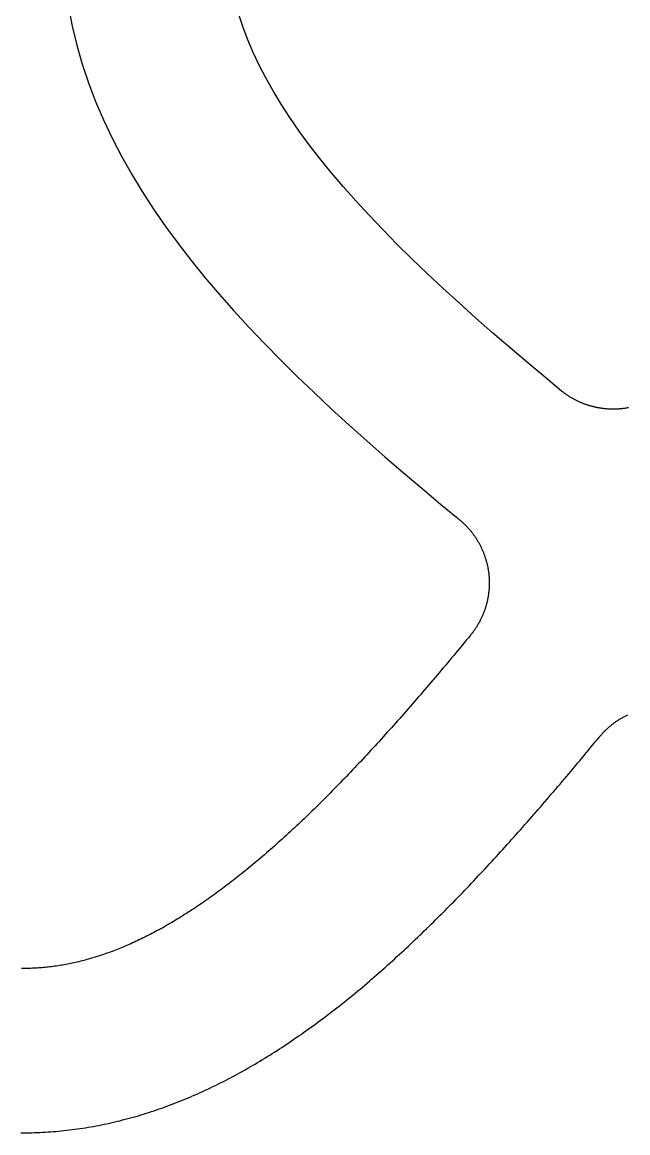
# Model space of a CAD drawing. Header units: millimetres. Extents: x 0 to 12, y 0 to 22.
# Drawn here: x 6 to 7.475, y 11.1 to 13.805 of the extents above; entities that cross this region are included whole.
import ezdxf

# ---------------------------------------------------------------- set-up
doc = ezdxf.new("R2010")
doc.units = ezdxf.units.MM
doc.layers.add('CUT_HOLE', color=3, linetype='Continuous')

msp = doc.modelspace()

# ---------------------------------------------------------------- linework, layer by layer
at = {"layer": 'CUT_HOLE'}
for points in [[(6.113, 13.8423), (6.1218, 13.7954), (6.1329, 13.7489), (6.146, 13.7028), (6.1613, 13.6571), (6.1786, 13.6118), (6.1977, 13.567), (6.2188, 13.5227), (6.2415, 13.4788), (6.266, 13.4354), (6.2922, 13.3924), (6.3199, 13.3498), (6.3491, 13.3077), (6.3797, 13.2659), (6.4117, 13.2244), (6.4451, 13.1833), (6.4797, 13.1425), (6.5155, 13.102), (6.5525, 13.0617), (6.5906, 13.0217), (6.6298, 12.9819), (6.6699, 12.9423), (6.711, 12.9028), (6.7529, 12.8636), (6.7956, 12.8245), (6.8391, 12.7856), (6.8833, 12.7468), (6.9281, 12.7082), (6.9734, 12.6697), (7.0192, 12.6313), (7.0575, 12.5996), (7.0575, 12.5996), (7.0604, 12.5972), (7.0647, 12.5936), (7.0647, 12.5936), (7.066, 12.5925), (7.0674, 12.5914), (7.0687, 12.5902), (7.07, 12.5891), (7.0713, 12.5879), (7.0726, 12.5867), (7.0739, 12.5855), (7.0752, 12.5843), (7.0765, 12.5831), (7.0777, 12.5819), (7.079, 12.5807), (7.0802, 12.5794), (7.0814, 12.5782), (7.0827, 12.5769), (7.0839, 12.5756), (7.085, 12.5743), (7.0862, 12.573), (7.0874, 12.5717), (7.0886, 12.5704), (7.0897, 12.5691), (7.0908, 12.5677), (7.092, 12.5664), (7.0931, 12.565), (7.0942, 12.5636), (7.0952, 12.5622), (7.0963, 12.5609), (7.0974, 12.5595), (7.0984, 12.5581), (7.0995, 12.5566), (7.1005, 12.5552), (7.1015, 12.5538), (7.1025, 12.5523), (7.1035, 12.5509), (7.1045, 12.5494), (7.1054, 12.5479), (7.1064, 12.5465), (7.1073, 12.545), (7.1082, 12.5435), (7.1091, 12.542), (7.11, 12.5405), (7.1109, 12.539), (7.1118, 12.5374), (7.1126, 12.5359), (7.1135, 12.5344), (7.1143, 12.5328), (7.1151, 12.5313), (7.1159, 12.5297), (7.1167, 12.5281), (7.1175, 12.5265), (7.1182, 12.525), (7.119, 12.5234), (7.1197, 12.5218), (7.1204, 12.5202), (7.1211, 12.5186), (7.1218, 12.5169), (7.1225, 12.5153), (7.1232, 12.5137), (7.1238, 12.5121), (7.1245, 12.5104), (7.1251, 12.5088), (7.1257, 12.5071), (7.1263, 12.5055), (7.1268, 12.5038), (7.1274, 12.5022), (7.1279, 12.5005), (7.1285, 12.4988), (7.129, 12.4971), (7.1295, 12.4955), (7.13, 12.4938), (7.1304, 12.4921), (7.1309, 12.4904), (7.1313, 12.4887), (7.1318, 12.487), (7.1322, 12.4853), (7.1326, 12.4836), (7.133, 12.4818), (7.1333, 12.4801), (7.1337, 12.4784), (7.134, 12.4767), (7.1343, 12.475), (7.1346, 12.4732), (7.1349, 12.4715), (7.1352, 12.4698), (7.1355, 12.468), (7.1357, 12.4663), (7.1359, 12.4645), (7.1362, 12.4628), (7.1364, 12.4611), (7.1365, 12.4593), (7.1367, 12.4576), (7.1369, 12.4558), (7.137, 12.4541), (7.1371, 12.4523), (7.1372, 12.4506), (7.1373, 12.4488), (7.1374, 12.4471), (7.1375, 12.4453), (7.1375, 12.4435), (7.1375, 12.4418), (7.1375, 12.44), (7.1375, 12.4383), (7.1375, 12.4365), (7.1375, 12.4348), (7.1375, 12.433), (7.1374, 12.4313), (7.1373, 12.4295), (7.1372, 12.4277), (7.1371, 12.426), (7.137, 12.4242), (7.1368, 12.4225), (7.1367, 12.4207), (7.1365, 12.419), (7.1363, 12.4172), (7.1361, 12.4155), (7.1359, 12.4138), (7.1357, 12.412), (7.1354, 12.4103), (7.1352, 12.4085), (7.1349, 12.4068), (7.1346, 12.4051), (7.1343, 12.4034), (7.134, 12.4016), (7.1336, 12.3999), (7.1333, 12.3982), (7.1329, 12.3965), (7.1325, 12.3948), (7.1321, 12.393), (7.1317, 12.3913), (7.1313, 12.3896), (7.1309, 12.3879), (7.1304, 12.3862), (7.1299, 12.3845), (7.1294, 12.3829), (7.1289, 12.3812), (7.1284, 12.3795), (7.1279, 12.3778), (7.1273, 12.3762), (7.1268, 12.3745), (7.1262, 12.3728), (7.1256, 12.3712), (7.125, 12.3695), (7.1244, 12.3679), (7.1238, 12.3662), (7.1231, 12.3646), (7.1224, 12.363), (7.1218, 12.3614), (7.1211, 12.3598), (7.1204, 12.3581), (7.1197, 12.3565), (7.1189, 12.355), (7.1182, 12.3534), (7.1174, 12.3518), (7.1166, 12.3502), (7.1158, 12.3486), (7.115, 12.3471), (7.1142, 12.3455), (7.1134, 12.344), (7.1126, 12.3424), (7.1117, 12.3409), (7.1108, 12.3394), (7.1099, 12.3379), (7.1091, 12.3363), (7.1081, 12.3348), (7.1072, 12.3333), (7.1063, 12.3319), (7.1053, 12.3304), (7.1044, 12.3289), (7.1034, 12.3275), (7.1024, 12.326), (7.1014, 12.3246), (7.1004, 12.3231), (7.0994, 12.3217), (7.0983, 12.3203), (7.0973, 12.3189), (7.0962, 12.3175), (7.0951, 12.3161), (7.0941, 12.3147), (7.093, 12.3133), (7.0918, 12.312), (7.0867, 12.3058), (7.0816, 12.2996), (7.0765, 12.2934), (7.0714, 12.2873), (7.0663, 12.2812), (7.0612, 12.275), (7.0561, 12.2689), (7.051, 12.2628), (7.0459, 12.2567), (7.0408, 12.2506), (7.0358, 12.2446), (7.0307, 12.2385), (7.0256, 12.2325), (7.0205, 12.2265), (7.0154, 12.2205), (7.0104, 12.2145), (7.0053, 12.2085), (7.0002, 12.2025), (6.9951, 12.1966), (6.9901, 12.1907), (6.985, 12.1847), (6.9799, 12.1788), (6.9749, 12.173), (6.9698, 12.1671), (6.9648, 12.1612), (6.9597, 12.1554), (6.9547, 12.1496), (6.9496, 12.1438), (6.9446, 12.138), (6.9395, 12.1322), (6.9345, 12.1265), (6.9295, 12.1207), (6.9244, 12.115), (6.9194, 12.1093), (6.9144, 12.1037), (6.9094, 12.098), (6.9043, 12.0924), (6.8993, 12.0867), (6.8943, 12.0811), (6.8893, 12.0755), (6.8843, 12.07), (6.8793, 12.0644), (6.8743, 12.0589), (6.8692, 12.0534), (6.8643, 12.0479), (6.8593, 12.0424), (6.8543, 12.037), (6.8493, 12.0316), (6.8443, 12.0262), (6.8393, 12.0208), (6.8343, 12.0154), (6.8293, 12.0101), (6.8244, 12.0047), (6.8194, 11.9994), (6.8144, 11.9942), (6.8095, 11.9889), (6.8045, 11.9837), (6.7995, 11.9784), (6.7946, 11.9732), (6.7896, 11.9681), (6.7847, 11.9629), (6.7797, 11.9578), (6.7748, 11.9527), (6.7699, 11.9476), (6.7649, 11.9426), (6.76, 11.9375), (6.7551, 11.9325), (6.7502, 11.9275), (6.7452, 11.9226), (6.7403, 11.9177), (6.7354, 11.9127), (6.7305, 11.9079), (6.7256, 11.903), (6.7207, 11.8982), (6.7158, 11.8933), (6.7109, 11.8885), (6.706, 11.8838), (6.7012, 11.879), (6.6963, 11.8743), (6.6914, 11.8696), (6.6865, 11.865), (6.6817, 11.8603), (6.6768, 11.8557), (6.672, 11.8512), (6.6671, 11.8466), (6.6623, 11.8421), (6.6574, 11.8376), (6.6526, 11.8331), (6.6477, 11.8286), (6.6429, 11.8242), (6.6381, 11.8198), (6.6333, 11.8154), (6.6285, 11.8111), (6.6237, 11.8068), (6.6189, 11.8025), (6.6141, 11.7982), (6.6093, 11.794), (6.6045, 11.7898), (6.5997, 11.7856), (6.5949, 11.7815), (6.5901, 11.7774), (6.5854, 11.7733), (6.5806, 11.7692), (6.5759, 11.7652), (6.5711, 11.7612), (6.5664, 11.7572), (6.5616, 11.7532), (6.5569, 11.7493), (6.5522, 11.7454), (6.5475, 11.7416), (6.5427, 11.7377), (6.538, 11.7339), (6.5333, 11.7302), (6.5286, 11.7264), (6.5239, 11.7227), (6.5193, 11.719), (6.5146, 11.7154), (6.5099, 11.7118), (6.5052, 11.7082), (6.5006, 11.7046), (6.4959, 11.7011), (6.4913, 11.6976), (6.4867, 11.6941), (6.482, 11.6907), (6.4774, 11.6873), (6.4728, 11.6839), (6.4682, 11.6806), (6.4636, 11.6772), (6.459, 11.674), (6.4544, 11.6707), (6.4498, 11.6675), (6.4452, 11.6643), (6.4407, 11.6611), (6.4361, 11.658), (6.4315, 11.6549), (6.427, 11.6518), (6.4225, 11.6488), (6.4179, 11.6458), (6.4134, 11.6428), (6.4089, 11.6399), (6.4044, 11.637), (6.3999, 11.6341), (6.3954, 11.6313), (6.3909, 11.6284), (6.3864, 11.6257), (6.382, 11.6229), (6.3775, 11.6202), (6.3731, 11.6175), (6.3686, 11.6148), (6.3642, 11.6122), (6.3598, 11.6096), (6.3554, 11.6071), (6.3509, 11.6045), (6.3466, 11.602), (6.3422, 11.5996), (6.3378, 11.5971), (6.3334, 11.5947), (6.329, 11.5924), (6.3247, 11.59), (6.3203, 11.5877), (6.316, 11.5855), (6.3117, 11.5832), (6.3073, 11.581), (6.303, 11.5788), (6.2987, 11.5767), (6.2944, 11.5746), (6.2902, 11.5725), (6.2859, 11.5704), (6.2816, 11.5684), (6.2773, 11.5664), (6.2731, 11.5644), (6.2689, 11.5625), (6.2646, 11.5606), (6.2604, 11.5587), (6.2562, 11.5569), (6.252, 11.5551), (6.2478, 11.5533), (6.2436, 11.5516), (6.2394, 11.5499), (6.2353, 11.5482), (6.2311, 11.5465), (6.2269, 11.5449), (6.2228, 11.5433), (6.2187, 11.5418), (6.2145, 11.5402), (6.2104, 11.5387), (6.2063, 11.5373), (6.2022, 11.5358), (6.1981, 11.5344), (6.1941, 11.533), (6.19, 11.5317), (6.1859, 11.5304), (6.1819, 11.5291), (6.1778, 11.5278), (6.1738, 11.5266), (6.1697, 11.5254), (6.1657, 11.5242), (6.1617, 11.5231), (6.1577, 11.5219), (6.1537, 11.5208), (6.1497, 11.5198), (6.1457, 11.5188), (6.1417, 11.5178), (6.1377, 11.5168), (6.1338, 11.5158), (6.1298, 11.5149), (6.1259, 11.514), (6.1219, 11.5132), (6.118, 11.5123), (6.1141, 11.5115), (6.1101, 11.5108), (6.1062, 11.51), (6.1023, 11.5093), (6.0984, 11.5086), (6.0945, 11.5079), (6.0906, 11.5073), (6.0867, 11.5067), (6.0828, 11.5061), (6.0789, 11.5055), (6.075, 11.505), (6.0712, 11.5045), (6.0673, 11.504), (6.0634, 11.5036), (6.0596, 11.5032), (6.0557, 11.5028), (6.0518, 11.5024), (6.048, 11.5021), (6.0441, 11.5017), (6.0403, 11.5014), (6.0365, 11.5012), (6.0326, 11.5009), (6.0288, 11.5007), (6.0249, 11.5006), (6.0211, 11.5004), (6.0173, 11.5003), (6.0134, 11.5002), (6.0096, 11.5001), (6.0058, 11.5), (6.0019, 11.5), (5.9981, 11.5)], [(7.4767, 12.866), (7.475, 12.8657), (7.4732, 12.8654), (7.4715, 12.8651), (7.4698, 12.8648), (7.468, 12.8645), (7.4663, 12.8643), (7.4645, 12.8641), (7.4628, 12.8638), (7.4611, 12.8636), (7.4593, 12.8635), (7.4576, 12.8633), (7.4558, 12.8631), (7.4541, 12.863), (7.4523, 12.8629), (7.4506, 12.8628), (7.4488, 12.8627), (7.4471, 12.8626), (7.4453, 12.8625), (7.4435, 12.8625), (7.4418, 12.8625), (7.44, 12.8625), (7.4383, 12.8625), (7.4365, 12.8625), (7.4348, 12.8625), (7.433, 12.8625), (7.4313, 12.8626), (7.4295, 12.8627), (7.4277, 12.8628), (7.426, 12.8629), (7.4242, 12.863), (7.4225, 12.8632), (7.4207, 12.8633), (7.419, 12.8635), (7.4172, 12.8637), (7.4155, 12.8639), (7.4138, 12.8641), (7.412, 12.8643), (7.4103, 12.8646), (7.4085, 12.8648), (7.4068, 12.8651), (7.4051, 12.8654), (7.4034, 12.8657), (7.4016, 12.866), (7.3999, 12.8664), (7.3982, 12.8667), (7.3965, 12.8671), (7.3948, 12.8675), (7.393, 12.8679), (7.3913, 12.8683), (7.3896, 12.8687), (7.3879, 12.8691), (7.3862, 12.8696), (7.3845, 12.8701), (7.3829, 12.8706), (7.3812, 12.8711), (7.3795, 12.8716), (7.3778, 12.8721), (7.3762, 12.8727), (7.3745, 12.8732), (7.3728, 12.8738), (7.3712, 12.8744), (7.3695, 12.875), (7.3679, 12.8756), (7.3662, 12.8762), (7.3646, 12.8769), (7.363, 12.8776), (7.3614, 12.8782), (7.3598, 12.8789), (7.3581, 12.8796), (7.3565, 12.8803), (7.355, 12.8811), (7.3534, 12.8818), (7.3518, 12.8826), (7.3502, 12.8834), (7.3486, 12.8842), (7.3471, 12.885), (7.3455, 12.8858), (7.344, 12.8866), (7.3424, 12.8874), (7.3409, 12.8883), (7.3394, 12.8892), (7.3379, 12.8901), (7.3363, 12.8909), (7.3348, 12.8919), (7.3333, 12.8928), (7.3319, 12.8937), (7.3304, 12.8947), (7.3289, 12.8956), (7.3275, 12.8966), (7.326, 12.8976), (7.3246, 12.8986), (7.3231, 12.8996), (7.3217, 12.9006), (7.3203, 12.9017), (7.3189, 12.9027), (7.3175, 12.9038), (7.3161, 12.9049), (7.3147, 12.9059), (7.3139, 12.9066), (7.2752, 12.9387), (7.2313, 12.9754), (7.1882, 13.0121), (7.1458, 13.0486), (7.1044, 13.085), (7.0639, 13.1212), (7.0245, 13.1573), (6.9861, 13.1932), (6.9489, 13.2289), (6.9128, 13.2645), (6.8781, 13.2998), (6.8447, 13.3349), (6.8126, 13.3698), (6.782, 13.4045), (6.7529, 13.4388), (6.7253, 13.4728), (6.6992, 13.5066), (6.6747, 13.5399), (6.6519, 13.5729), (6.6307, 13.6055), (6.6111, 13.6377), (6.5932, 13.6694), (6.577, 13.7007), (6.5623, 13.7315), (6.5493, 13.7619), (6.5379, 13.7918), (6.5281, 13.8212)], [(5.9967, 11.1), (6.0033, 11.1), (6.0099, 11.1001), (6.0164, 11.1001), (6.023, 11.1003), (6.0296, 11.1005), (6.0361, 11.1007), (6.0427, 11.101), (6.0493, 11.1013), (6.0558, 11.1016), (6.0624, 11.102), (6.069, 11.1025), (6.0755, 11.103), (6.0821, 11.1035), (6.0886, 11.1041), (6.0952, 11.1047), (6.1017, 11.1054), (6.1083, 11.1061), (6.1148, 11.1069), (6.1213, 11.1077), (6.1279, 11.1085), (6.1344, 11.1094), (6.1409, 11.1103), (6.1474, 11.1113), (6.154, 11.1123), (6.1605, 11.1134), (6.167, 11.1145), (6.1735, 11.1157), (6.18, 11.1169), (6.1864, 11.1181), (6.1929, 11.1194), (6.1994, 11.1207), (6.2059, 11.1221), (6.2123, 11.1235), (6.2188, 11.1249), (6.2252, 11.1264), (6.2317, 11.128), (6.2381, 11.1295), (6.2445, 11.1312), (6.2509, 11.1328), (6.2574, 11.1345), (6.2638, 11.1363), (6.2702, 11.138), (6.2766, 11.1399), (6.2829, 11.1417), (6.2893, 11.1436), (6.2957, 11.1456), (6.302, 11.1475), (6.3084, 11.1496), (6.3147, 11.1516), (6.3211, 11.1537), (6.3274, 11.1559), (6.3337, 11.158), (6.34, 11.1603), (6.3463, 11.1625), (6.3526, 11.1648), (6.3589, 11.1671), (6.3651, 11.1695), (6.3714, 11.1719), (6.3777, 11.1744), (6.3839, 11.1768), (6.3901, 11.1794), (6.3964, 11.1819), (6.4026, 11.1845), (6.4088, 11.1871), (6.415, 11.1898), (6.4212, 11.1925), (6.4274, 11.1952), (6.4336, 11.198), (6.4397, 11.2008), (6.4459, 11.2036), (6.452, 11.2065), (6.4582, 11.2094), (6.4643, 11.2124), (6.4704, 11.2153), (6.4765, 11.2184), (6.4826, 11.2214), (6.4887, 11.2245), (6.4948, 11.2276), (6.5009, 11.2308), (6.507, 11.2339), (6.513, 11.2371), (6.5191, 11.2404), (6.5251, 11.2437), (6.5311, 11.247), (6.5372, 11.2503), (6.5432, 11.2537), (6.5492, 11.2571), (6.5552, 11.2606), (6.5612, 11.264), (6.5672, 11.2675), (6.5731, 11.2711), (6.5791, 11.2746), (6.585, 11.2782), (6.591, 11.2819), (6.5969, 11.2855), (6.6029, 11.2892), (6.6088, 11.2929), (6.6147, 11.2967), (6.6206, 11.3005), (6.6265, 11.3043), (6.6324, 11.3081), (6.6383, 11.312), (6.6442, 11.3159), (6.65, 11.3198), (6.6559, 11.3237), (6.6618, 11.3277), (6.6676, 11.3317), (6.6734, 11.3358), (6.6793, 11.3398), (6.6851, 11.3439), (6.6909, 11.3481), (6.6967, 11.3522), (6.7025, 11.3564), (6.7083, 11.3606), (6.7141, 11.3648), (6.7199, 11.3691), (6.7257, 11.3734), (6.7314, 11.3777), (6.7372, 11.382), (6.7429, 11.3864), (6.7487, 11.3908), (6.7544, 11.3952), (6.7602, 11.3997), (6.7659, 11.4041), (6.7716, 11.4086), (6.7773, 11.4132), (6.7831, 11.4177), (6.7888, 11.4223), (6.7945, 11.4269), (6.8001, 11.4315), (6.8058, 11.4361), (6.8115, 11.4408), (6.8172, 11.4455), (6.8229, 11.4502), (6.8285, 11.455), (6.8342, 11.4597), (6.8398, 11.4645), (6.8455, 11.4694), (6.8511, 11.4742), (6.8567, 11.4791), (6.8624, 11.484), (6.868, 11.4889), (6.8736, 11.4938), (6.8792, 11.4988), (6.8848, 11.5037), (6.8904, 11.5087), (6.896, 11.5138), (6.9016, 11.5188), (6.9072, 11.5239), (6.9128, 11.529), (6.9184, 11.5341), (6.924, 11.5392), (6.9295, 11.5444), (6.9351, 11.5495), (6.9406, 11.5547), (6.9462, 11.56), (6.9518, 11.5652), (6.9573, 11.5705), (6.9628, 11.5757), (6.9684, 11.581), (6.9739, 11.5864), (6.9794, 11.5917), (6.985, 11.5971), (6.9905, 11.6025), (6.996, 11.6079), (7.0015, 11.6133), (7.007, 11.6187), (7.0125, 11.6242), (7.018, 11.6297), (7.0235, 11.6352), (7.029, 11.6407), (7.0345, 11.6462), (7.04, 11.6518), (7.0455, 11.6573), (7.0509, 11.6629), (7.0564, 11.6685), (7.0619, 11.6742), (7.0673, 11.6798), (7.0728, 11.6855), (7.0783, 11.6911), (7.0837, 11.6968), (7.0892, 11.7026), (7.0946, 11.7083), (7.1001, 11.714), (7.1055, 11.7198), (7.1109, 11.7256), (7.1164, 11.7314), (7.1218, 11.7372), (7.1272, 11.743), (7.1327, 11.7489), (7.1381, 11.7547), (7.1435, 11.7606), (7.1489, 11.7665), (7.1543, 11.7724), (7.1597, 11.7783), (7.1652, 11.7842), (7.1706, 11.7902), (7.176, 11.7962), (7.1814, 11.8021), (7.1868, 11.8081), (7.1921, 11.8141), (7.1975, 11.8202), (7.2029, 11.8262), (7.2083, 11.8322), (7.2137, 11.8383), (7.2191, 11.8444), (7.2244, 11.8505), (7.2298, 11.8566), (7.2352, 11.8627), (7.2405, 11.8688), (7.2459, 11.8749), (7.2513, 11.8811), (7.2566, 11.8872), (7.262, 11.8934), (7.2673, 11.8996), (7.2727, 11.9058), (7.278, 11.912), (7.2834, 11.9182), (7.2887, 11.9245), (7.2941, 11.9307), (7.2994, 11.9369), (7.3048, 11.9432), (7.3101, 11.9495), (7.3154, 11.9558), (7.3208, 11.962), (7.3261, 11.9684), (7.3314, 11.9747), (7.3367, 11.981), (7.342, 11.9873), (7.3474, 11.9936), (7.3527, 12), (7.358, 12.0063), (7.3633, 12.0127), (7.3686, 12.0191), (7.3739, 12.0255), (7.3792, 12.0319), (7.3845, 12.0382), (7.3898, 12.0447), (7.3951, 12.0511), (7.4004, 12.0575), (7.4004, 12.0575), (7.4004, 12.0575), (7.4004, 12.0575), (7.4004, 12.0575), (7.4005, 12.0575), (7.4005, 12.0575), (7.4005, 12.0575), (7.4005, 12.0576), (7.4005, 12.0576), (7.4005, 12.0576), (7.4005, 12.0576), (7.4005, 12.0576), (7.4006, 12.0576), (7.4006, 12.0576), (7.4006, 12.0577), (7.4006, 12.0577), (7.4006, 12.0577), (7.4006, 12.0577), (7.4006, 12.0577), (7.4006, 12.0577), (7.4007, 12.0577), (7.4007, 12.0578), (7.4007, 12.0578), (7.4007, 12.0578), (7.4007, 12.0578), (7.4007, 12.0578), (7.4007, 12.0578), (7.4007, 12.0579), (7.4008, 12.0579), (7.4008, 12.0579), (7.4008, 12.0579), (7.4008, 12.0579), (7.4008, 12.0579), (7.4008, 12.0579), (7.4008, 12.058), (7.4008, 12.058), (7.4009, 12.058), (7.4009, 12.058), (7.4009, 12.058), (7.4009, 12.058), (7.4009, 12.058), (7.4009, 12.0581), (7.4009, 12.0581), (7.4009, 12.0581), (7.401, 12.0581), (7.401, 12.0581), (7.401, 12.0581), (7.401, 12.0582), (7.401, 12.0582), (7.401, 12.0582), (7.401, 12.0582), (7.401, 12.0582), (7.4011, 12.0582), (7.4011, 12.0582), (7.4011, 12.0583), (7.4011, 12.0583), (7.4011, 12.0583), (7.4011, 12.0583), (7.4011, 12.0583), (7.4011, 12.0583), (7.4012, 12.0583), (7.4012, 12.0584), (7.4012, 12.0584), (7.4012, 12.0584), (7.4012, 12.0584), (7.4012, 12.0584), (7.4012, 12.0584), (7.4012, 12.0585), (7.4012, 12.0585), (7.4013, 12.0585), (7.4013, 12.0585), (7.4013, 12.0585), (7.4013, 12.0585), (7.4013, 12.0585), (7.4013, 12.0586), (7.4013, 12.0586), (7.4013, 12.0586), (7.4014, 12.0586), (7.4014, 12.0586), (7.4014, 12.0586), (7.4014, 12.0587), (7.4014, 12.0587), (7.4014, 12.0587), (7.4014, 12.0587), (7.4014, 12.0587), (7.4015, 12.0587), (7.4015, 12.0587), (7.4015, 12.0588), (7.4015, 12.0588), (7.4015, 12.0588), (7.4015, 12.0588), (7.4015, 12.0588), (7.4015, 12.0588), (7.4016, 12.0588), (7.4016, 12.0589), (7.4016, 12.0589), (7.4016, 12.0589), (7.4016, 12.0589), (7.4016, 12.0589), (7.4016, 12.0589), (7.4016, 12.059), (7.4017, 12.059), (7.4017, 12.059), (7.4017, 12.059), (7.4017, 12.059), (7.4017, 12.059), (7.4017, 12.059), (7.4017, 12.0591), (7.4017, 12.0591), (7.4018, 12.0591), (7.4018, 12.0591), (7.4018, 12.0591), (7.4018, 12.0591), (7.4018, 12.0591), (7.4018, 12.0592), (7.4018, 12.0592), (7.4018, 12.0592), (7.4019, 12.0592), (7.4019, 12.0592), (7.4019, 12.0592), (7.4019, 12.0593), (7.4019, 12.0593), (7.4019, 12.0593), (7.4019, 12.0593), (7.4019, 12.0593), (7.402, 12.0593), (7.402, 12.0593), (7.402, 12.0594), (7.402, 12.0594), (7.402, 12.0594), (7.402, 12.0594), (7.402, 12.0594), (7.402, 12.0594), (7.4021, 12.0594), (7.4021, 12.0595), (7.4021, 12.0595), (7.4021, 12.0595), (7.4021, 12.0595), (7.4021, 12.0595), (7.4021, 12.0595), (7.4021, 12.0596), (7.4022, 12.0596), (7.4022, 12.0596), (7.4022, 12.0596), (7.4022, 12.0596), (7.4022, 12.0596), (7.4022, 12.0596), (7.4022, 12.0597), (7.4022, 12.0597), (7.4023, 12.0597), (7.4023, 12.0597), (7.4023, 12.0597), (7.4023, 12.0597), (7.4023, 12.0597), (7.4023, 12.0598), (7.4023, 12.0598), (7.4023, 12.0598), (7.4024, 12.0598), (7.4024, 12.0598), (7.4024, 12.0598), (7.4024, 12.0599), (7.4024, 12.0599), (7.4024, 12.0599), (7.4024, 12.0599), (7.4024, 12.0599), (7.4025, 12.0599), (7.4025, 12.0599), (7.4025, 12.06), (7.4025, 12.06), (7.4025, 12.06), (7.4025, 12.06), (7.4025, 12.06), (7.4025, 12.06), (7.4026, 12.06), (7.4026, 12.0601), (7.4026, 12.0601), (7.4026, 12.0601), (7.4026, 12.0601), (7.4026, 12.0601), (7.4026, 12.0601), (7.4026, 12.0602), (7.4026, 12.0602), (7.4027, 12.0602), (7.4027, 12.0602), (7.4027, 12.0602), (7.4027, 12.0602), (7.4027, 12.0602), (7.4027, 12.0603), (7.4027, 12.0603), (7.4027, 12.0603), (7.4028, 12.0603), (7.4028, 12.0603), (7.4028, 12.0603), (7.4028, 12.0603), (7.4028, 12.0604), (7.4028, 12.0604), (7.4028, 12.0604), (7.4028, 12.0604), (7.4029, 12.0604), (7.4029, 12.0604), (7.4029, 12.0605), (7.4029, 12.0605), (7.4029, 12.0605), (7.4029, 12.0605), (7.4029, 12.0605), (7.4029, 12.0605), (7.403, 12.0605), (7.403, 12.0606), (7.403, 12.0606), (7.403, 12.0606), (7.403, 12.0606), (7.403, 12.0606), (7.403, 12.0606), (7.403, 12.0606), (7.4031, 12.0607), (7.4031, 12.0607), (7.4031, 12.0607), (7.4031, 12.0607), (7.4031, 12.0607), (7.4031, 12.0607), (7.4031, 12.0608), (7.4031, 12.0608), (7.4032, 12.0608), (7.4032, 12.0608), (7.4032, 12.0608), (7.4032, 12.0608), (7.4032, 12.0608), (7.4032, 12.0609), (7.4032, 12.0609), (7.4032, 12.0609), (7.4033, 12.0609), (7.4033, 12.0609), (7.4033, 12.0609), (7.4033, 12.0609), (7.4033, 12.061), (7.4033, 12.061), (7.4033, 12.061), (7.4033, 12.061), (7.4034, 12.061), (7.4034, 12.061), (7.4034, 12.0611), (7.4034, 12.0611), (7.4034, 12.0611), (7.4034, 12.0611), (7.4034, 12.0611), (7.4034, 12.0611), (7.4035, 12.0611), (7.4035, 12.0612), (7.4035, 12.0612), (7.4035, 12.0612), (7.4035, 12.0612), (7.4035, 12.0612), (7.4035, 12.0612), (7.4035, 12.0613), (7.4036, 12.0613), (7.4036, 12.0613), (7.4036, 12.0613), (7.4036, 12.0613), (7.4036, 12.0613), (7.4036, 12.0613), (7.4036, 12.0614), (7.4036, 12.0614), (7.4037, 12.0614), (7.4037, 12.0614), (7.4037, 12.0614), (7.4037, 12.0614), (7.4037, 12.0614), (7.4037, 12.0615), (7.4037, 12.0615), (7.4037, 12.0615), (7.4038, 12.0615), (7.4038, 12.0615), (7.4038, 12.0615), (7.4038, 12.0616), (7.4038, 12.0616), (7.4038, 12.0616), (7.4038, 12.0616), (7.4038, 12.0616), (7.4039, 12.0616), (7.4039, 12.0616), (7.4039, 12.0617), (7.4039, 12.0617), (7.4039, 12.0617), (7.4039, 12.0617), (7.4039, 12.0617), (7.4039, 12.0617), (7.404, 12.0617), (7.404, 12.0618), (7.404, 12.0618), (7.404, 12.0618), (7.404, 12.0618), (7.404, 12.0618), (7.404, 12.0618), (7.404, 12.0619), (7.404, 12.0619), (7.4041, 12.0619), (7.4041, 12.0619), (7.4041, 12.0619), (7.4041, 12.0619), (7.4041, 12.0619), (7.4041, 12.062), (7.4041, 12.062), (7.4041, 12.062), (7.4042, 12.062), (7.4042, 12.062), (7.4042, 12.062), (7.4042, 12.062), (7.4042, 12.0621), (7.4042, 12.0621), (7.4042, 12.0621), (7.4042, 12.0621), (7.4043, 12.0621), (7.4043, 12.0621), (7.4043, 12.0622), (7.4043, 12.0622), (7.4043, 12.0622), (7.4043, 12.0622), (7.4043, 12.0622), (7.4043, 12.0622), (7.4044, 12.0622), (7.4044, 12.0623), (7.4044, 12.0623), (7.4044, 12.0623), (7.4044, 12.0623), (7.4044, 12.0623), (7.4044, 12.0623), (7.4044, 12.0623), (7.4045, 12.0624), (7.4045, 12.0624), (7.4045, 12.0624), (7.4045, 12.0624), (7.4045, 12.0624), (7.4045, 12.0624), (7.4045, 12.0625), (7.4045, 12.0625), (7.4046, 12.0625), (7.4046, 12.0625), (7.4046, 12.0625), (7.4046, 12.0625), (7.4046, 12.0625), (7.4046, 12.0626), (7.4046, 12.0626), (7.4046, 12.0626), (7.4047, 12.0626), (7.4047, 12.0626), (7.4047, 12.0626), (7.4047, 12.0626), (7.4047, 12.0627), (7.4047, 12.0627), (7.4047, 12.0627), (7.4047, 12.0627), (7.4048, 12.0627), (7.4048, 12.0627), (7.4048, 12.0628), (7.4048, 12.0628), (7.4048, 12.0628), (7.4048, 12.0628), (7.4048, 12.0628), (7.4048, 12.0628), (7.4049, 12.0628), (7.4049, 12.0629), (7.4049, 12.0629), (7.4049, 12.0629), (7.4049, 12.0629), (7.4049, 12.0629), (7.4049, 12.0629), (7.4049, 12.0629), (7.405, 12.063), (7.405, 12.063), (7.405, 12.063), (7.405, 12.063), (7.405, 12.063), (7.405, 12.063), (7.405, 12.0631), (7.405, 12.0631), (7.4051, 12.0631), (7.4051, 12.0631), (7.4051, 12.0631), (7.4051, 12.0631), (7.4051, 12.0631), (7.4051, 12.0632), (7.4051, 12.0632), (7.4051, 12.0632), (7.4052, 12.0632), (7.4052, 12.0632), (7.4052, 12.0632), (7.4052, 12.0633), (7.4052, 12.0633), (7.4052, 12.0633), (7.4052, 12.0633), (7.4052, 12.0633), (7.4053, 12.0633), (7.4053, 12.0633), (7.4053, 12.0634), (7.4053, 12.0634), (7.4053, 12.0634), (7.4053, 12.0634), (7.4053, 12.0634), (7.4053, 12.0634), (7.4053, 12.0634), (7.4054, 12.0635), (7.4054, 12.0635), (7.4054, 12.0635), (7.4054, 12.0635), (7.4054, 12.0635), (7.4054, 12.0635), (7.4054, 12.0636), (7.4054, 12.0636), (7.4055, 12.0636), (7.4055, 12.0636), (7.4055, 12.0636), (7.4055, 12.0636), (7.4055, 12.0636), (7.4055, 12.0637), (7.4055, 12.0637), (7.4055, 12.0637), (7.4056, 12.0637), (7.4056, 12.0637), (7.4056, 12.0637), (7.4056, 12.0637), (7.4056, 12.0638), (7.4056, 12.0638), (7.4056, 12.0638), (7.4056, 12.0638), (7.4057, 12.0638), (7.4057, 12.0638), (7.4057, 12.0639), (7.4057, 12.0639), (7.4057, 12.0639), (7.4057, 12.0639), (7.4057, 12.0639), (7.4057, 12.0639), (7.4058, 12.0639), (7.4058, 12.064), (7.4058, 12.064), (7.4058, 12.064), (7.4058, 12.064), (7.4058, 12.064), (7.4058, 12.064), (7.4058, 12.064), (7.4059, 12.0641), (7.4059, 12.0641), (7.4059, 12.0641), (7.4059, 12.0641), (7.4059, 12.0641), (7.4059, 12.0641), (7.4059, 12.0642), (7.4059, 12.0642), (7.406, 12.0642), (7.406, 12.0642), (7.406, 12.0642), (7.406, 12.0642), (7.406, 12.0642), (7.406, 12.0643), (7.406, 12.0643), (7.406, 12.0643), (7.4061, 12.0643), (7.4061, 12.0643), (7.4061, 12.0643), (7.4061, 12.0643), (7.4061, 12.0644), (7.4061, 12.0644), (7.4061, 12.0644), (7.4061, 12.0644), (7.4062, 12.0644), (7.4062, 12.0644), (7.4062, 12.0645), (7.4062, 12.0645), (7.4062, 12.0645), (7.4062, 12.0645), (7.4062, 12.0645), (7.4062, 12.0645), (7.4063, 12.0645), (7.4063, 12.0646), (7.4063, 12.0646), (7.4063, 12.0646), (7.4063, 12.0646), (7.4063, 12.0646), (7.4063, 12.0646), (7.4063, 12.0646), (7.4064, 12.0647), (7.4064, 12.0647), (7.4064, 12.0647), (7.4064, 12.0647), (7.4075, 12.066), (7.4086, 12.0674), (7.4098, 12.0687), (7.4109, 12.07), (7.4121, 12.0713), (7.4133, 12.0726), (7.4145, 12.0739), (7.4157, 12.0752), (7.4169, 12.0765), (7.4181, 12.0777), (7.4193, 12.079), (7.4206, 12.0802), (7.4218, 12.0814), (7.4231, 12.0827), (7.4244, 12.0839), (7.4257, 12.085), (7.427, 12.0862), (7.4283, 12.0874), (7.4296, 12.0886), (7.4309, 12.0897), (7.4323, 12.0908), (7.4336, 12.092), (7.435, 12.0931), (7.4364, 12.0942), (7.4378, 12.0952), (7.4391, 12.0963), (7.4405, 12.0974), (7.4419, 12.0984), (7.4434, 12.0995), (7.4448, 12.1005), (7.4462, 12.1015), (7.4477, 12.1025), (7.4491, 12.1035), (7.4506, 12.1045), (7.4521, 12.1054), (7.4535, 12.1064), (7.455, 12.1073), (7.4565, 12.1082), (7.458, 12.1091), (7.4595, 12.11), (7.461, 12.1109), (7.4626, 12.1118), (7.4641, 12.1126), (7.4656, 12.1135), (7.4672, 12.1143), (7.4687, 12.1151), (7.4703, 12.1159), (7.4719, 12.1167), (7.4735, 12.1175), (7.475, 12.1182)]]:
    msp.add_lwpolyline(points, dxfattribs=at)

doc.saveas('drawing.dxf')
